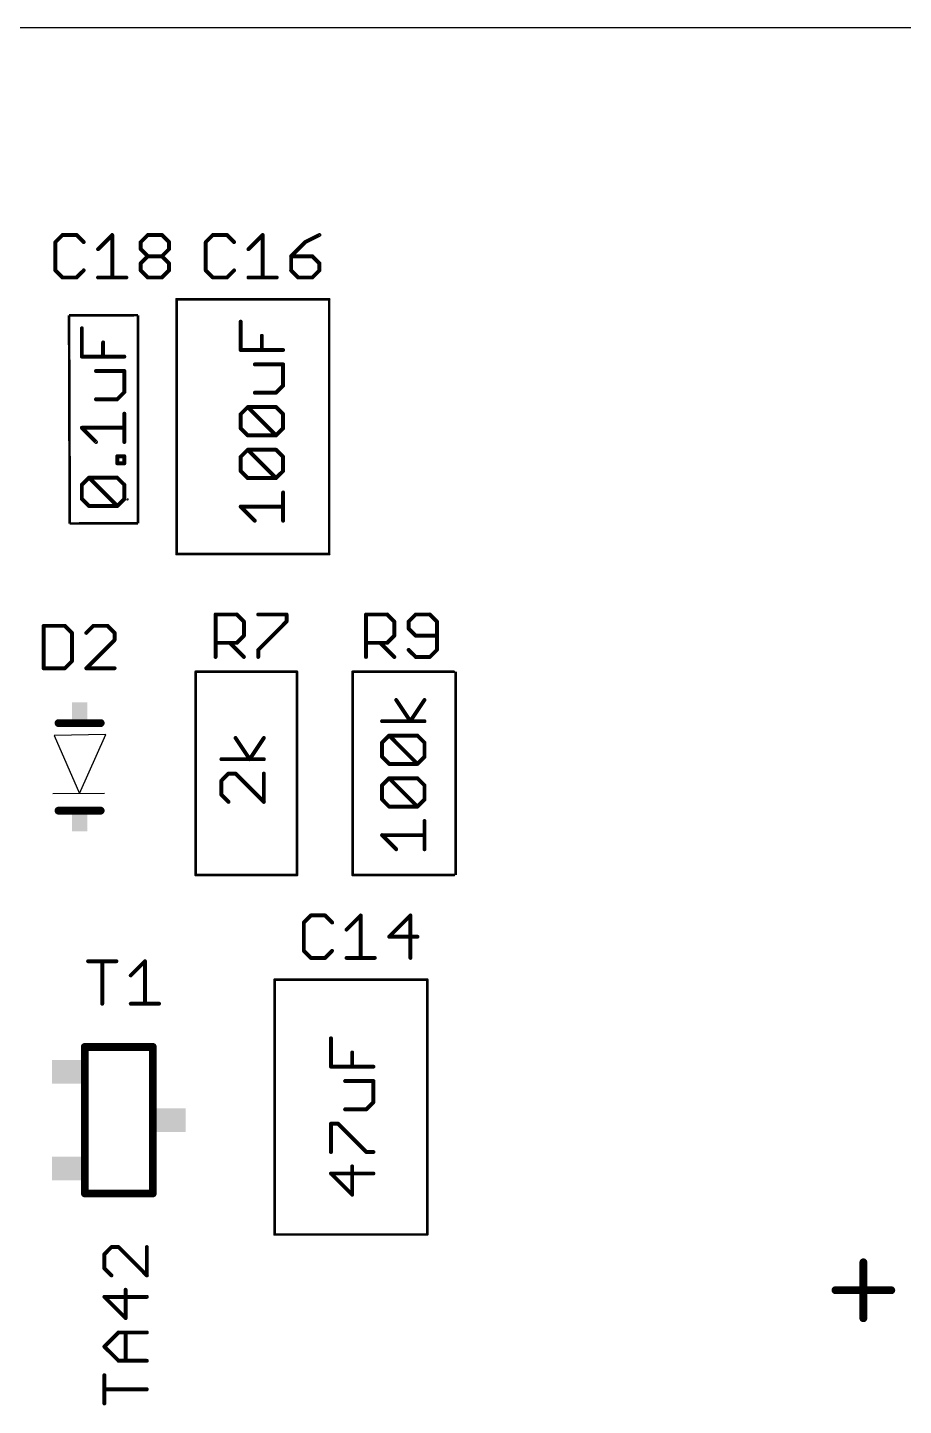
# Model space of a CAD drawing. Extents: x 2 to 123, y -4 to 52.
# Drawn here: x 50.8 to 67.82, y 25.32 to 52.07 of the extents above; entities that cross this region are included whole.
import ezdxf

# ---------------------------------------------------------------- set-up
doc = ezdxf.new("R2010")
doc.units = 0
doc.header["$MEASUREMENT"] = 0
doc.layers.get('0').update_dxf_attribs({"linetype": 'CONTINUOUS'})
for name, color, linetype in [('20', 53, 'CONTINUOUS'), ('25', 253, 'CONTINUOUS'), ('27', 253, 'CONTINUOUS'), ('39', 12, 'CONTINUOUS'), ('51', 253, 'CONTINUOUS')]:
    doc.layers.add(name, color=color, linetype=linetype)

# ---------------------------------------------------------------- blocks, each defined once
blk = doc.blocks.new('RECT')
blk.add_solid([(-0.5, -0.5), (0.5, -0.5), (-0.5, 0.5), (0.5, 0.5)])

msp = doc.modelspace()

# ---------------------------------------------------------------- linework, layer by layer
at = {"linetype": 'Continuous'}
for p, q in [((52.326, 38.349), (51.325, 38.325)), ((51.325, 38.325), (51.811, 37.199)), ((51.811, 37.199), (52.326, 38.349)), ((51.296, 37.204), (52.297, 37.209))]:
    msp.add_line(p, q, dxfattribs=at)
at = {"layer": '20'}
msp.add_line((3.556, 52.07), (92.456, 52.07), dxfattribs=at)
at = {"layer": '25'}
for points, const_width in [([(51.483, 48.043), (51.346, 47.906)], 0.0762), ([(51.346, 47.906), (51.346, 47.356)], 0.0762), ([(51.758, 48.043), (51.483, 48.043)], 0.0762), ([(51.896, 47.906), (51.758, 48.043)], 0.0762), ([(52.175, 47.768), (52.45, 48.043)], 0.0762), ([(52.45, 48.043), (52.45, 47.219)], 0.0762), ([(53.004, 47.906), (53.141, 48.043)], 0.0762), ([(53.004, 47.768), (53.004, 47.906)], 0.0762), ([(53.141, 48.043), (53.416, 48.043)], 0.0762), ([(53.416, 48.043), (53.553, 47.906)], 0.0762), ([(53.553, 47.906), (53.553, 47.768)], 0.0762), ([(54.404, 48.043), (54.267, 47.906)], 0.0762), ([(54.267, 47.906), (54.267, 47.356)], 0.0762), ([(54.679, 48.043), (54.404, 48.043)], 0.0762), ([(54.817, 47.906), (54.679, 48.043)], 0.0762), ([(55.096, 47.768), (55.371, 48.043)], 0.0762), ([(55.371, 48.043), (55.371, 47.219)], 0.0762), ([(56.199, 47.906), (55.925, 47.631)], 0.0762), ([(56.474, 48.043), (56.199, 47.906)], 0.0762), ([(53.141, 47.631), (53.004, 47.768)], 0.0762), ([(53.004, 47.493), (53.141, 47.631)], 0.0762), ([(53.141, 47.631), (53.416, 47.631)], 0.0762), ([(53.553, 47.768), (53.416, 47.631)], 0.0762), ([(53.416, 47.631), (53.553, 47.493)], 0.0762), ([(55.925, 47.631), (55.925, 47.356)], 0.0762), ([(56.337, 47.631), (55.925, 47.631)], 0.0762), ([(56.474, 47.493), (56.337, 47.631)], 0.0762), ([(51.346, 47.356), (51.483, 47.219)], 0.0762), ([(51.758, 47.219), (51.896, 47.356)], 0.0762), ([(53.004, 47.356), (53.004, 47.493)], 0.0762), ([(53.141, 47.219), (53.004, 47.356)], 0.0762), ([(53.553, 47.356), (53.416, 47.219)], 0.0762), ([(53.553, 47.493), (53.553, 47.356)], 0.0762), ([(54.267, 47.356), (54.404, 47.219)], 0.0762), ([(54.679, 47.219), (54.817, 47.356)], 0.0762), ([(55.925, 47.356), (56.062, 47.219)], 0.0762), ([(56.337, 47.219), (56.474, 47.356)], 0.0762), ([(56.474, 47.356), (56.474, 47.493)], 0.0762), ([(51.483, 47.219), (51.758, 47.219)], 0.0762), ([(52.175, 47.219), (52.724, 47.219)], 0.0762), ([(53.416, 47.219), (53.141, 47.219)], 0.0762), ([(54.404, 47.219), (54.679, 47.219)], 0.0762), ([(55.096, 47.219), (55.645, 47.219)], 0.0762), ([(56.062, 47.219), (56.337, 47.219)], 0.0762), ([(54.458, 39.853), (54.458, 40.677)], 0.0762), ([(54.458, 40.677), (54.87, 40.677)], 0.0762), ([(54.87, 40.677), (55.007, 40.54)], 0.0762), ([(55.286, 40.677), (55.836, 40.677)], 0.0762), ([(55.836, 40.677), (55.836, 40.54)], 0.0762), ([(57.379, 39.853), (57.379, 40.677)], 0.0762), ([(57.379, 40.677), (57.791, 40.677)], 0.0762), ([(57.791, 40.677), (57.928, 40.54)], 0.0762), ([(58.345, 40.677), (58.207, 40.54)], 0.0762), ([(58.62, 40.677), (58.345, 40.677)], 0.0762), ([(58.757, 40.54), (58.62, 40.677)], 0.0762), ([(51.118, 40.457), (51.118, 39.633)], 0.0762), ([(51.53, 40.457), (51.118, 40.457)], 0.0762), ([(51.667, 40.32), (51.53, 40.457)], 0.0762), ([(52.084, 40.457), (51.946, 40.32)], 0.0762), ([(52.359, 40.457), (52.084, 40.457)], 0.0762), ([(52.496, 40.32), (52.359, 40.457)], 0.0762), ([(55.007, 40.54), (55.007, 40.265)], 0.0762), ([(55.836, 40.54), (55.286, 39.99)], 0.0762), ([(57.928, 40.54), (57.928, 40.265)], 0.0762), ([(58.207, 40.54), (58.207, 40.402)], 0.0762), ([(58.207, 40.402), (58.345, 40.265)], 0.0762), ([(58.757, 39.99), (58.757, 40.54)], 0.0762), ([(51.667, 39.77), (51.667, 40.32)], 0.0762), ([(51.946, 39.633), (52.496, 40.182)], 0.0762), ([(52.496, 40.182), (52.496, 40.32)], 0.0762), ([(54.87, 40.127), (54.458, 40.127)], 0.0762), ([(54.732, 40.127), (55.007, 39.853)], 0.0762), ([(55.007, 40.265), (54.87, 40.127)], 0.0762), ([(57.791, 40.127), (57.379, 40.127)], 0.0762), ([(57.653, 40.127), (57.928, 39.853)], 0.0762), ([(57.928, 40.265), (57.791, 40.127)], 0.0762), ([(58.345, 40.265), (58.757, 40.265)], 0.0762), ([(55.286, 39.99), (55.286, 39.853)], 0.0762), ([(58.207, 39.99), (58.345, 39.853)], 0.0762), ([(58.345, 39.853), (58.62, 39.853)], 0.0762), ([(58.62, 39.853), (58.757, 39.99)], 0.0762), ([(51.118, 39.633), (51.53, 39.633)], 0.0762), ([(51.53, 39.633), (51.667, 39.77)], 0.0762), ([(52.496, 39.633), (51.946, 39.633)], 0.0762), ([(56.309, 34.835), (56.172, 34.698)], 0.0762), ([(56.584, 34.835), (56.309, 34.835)], 0.0762), ([(56.722, 34.698), (56.584, 34.835)], 0.0762), ([(57.001, 34.56), (57.276, 34.835)], 0.0762), ([(57.276, 34.835), (57.276, 34.011)], 0.0762), ([(58.242, 34.835), (57.83, 34.423)], 0.0762), ([(58.242, 34.011), (58.242, 34.835)], 0.0762), ([(56.172, 34.698), (56.172, 34.148)], 0.0762), ([(57.83, 34.423), (58.379, 34.423)], 0.0762), ([(51.981, 33.946), (52.531, 33.946)], 0.0762), ([(52.256, 33.122), (52.256, 33.946)], 0.0762), ([(52.81, 33.671), (53.085, 33.946)], 0.0762), ([(53.085, 33.946), (53.085, 33.122)], 0.0762), ([(56.172, 34.148), (56.309, 34.011)], 0.0762), ([(56.309, 34.011), (56.584, 34.011)], 0.0762), ([(56.584, 34.011), (56.722, 34.148)], 0.0762), ([(57.001, 34.011), (57.55, 34.011)], 0.0762), ([(52.81, 33.122), (53.359, 33.122)], 0.0762), ([(67.04, 28.102), (67.04, 27.017)], 0.152), ([(66.497, 27.56), (67.582, 27.56)], 0.152)]:
    msp.add_lwpolyline(points, dxfattribs=dict(at, const_width=const_width))
for points, const_width in [([(51.365, 47.906, 1), (51.327, 47.906)], 0.0381), ([(51.333, 47.919, 1), (51.36, 47.892)], 0.0381), ([(51.483, 48.062, 1), (51.483, 48.024)], 0.0381), ([(51.497, 48.03, 1), (51.47, 48.057)], 0.0381), ([(51.772, 48.057, 1), (51.745, 48.03)], 0.0381), ([(51.758, 48.024, 1), (51.758, 48.062)], 0.0381), ([(51.882, 47.892, 1), (51.909, 47.919)], 0.0381), ([(52.469, 48.043, 1), (52.431, 48.043)], 0.0381), ([(52.463, 48.03, 1), (52.436, 48.057)], 0.0381), ([(53.023, 47.906, 1), (52.984, 47.906)], 0.0381), ([(52.99, 47.919, 1), (53.017, 47.892)], 0.0381), ([(53.141, 48.062, 1), (53.141, 48.024)], 0.0381), ([(53.154, 48.03, 1), (53.127, 48.057)], 0.0381), ([(53.429, 48.057, 1), (53.402, 48.03)], 0.0381), ([(53.416, 48.024, 1), (53.416, 48.062)], 0.0381), ([(53.572, 47.906, 1), (53.534, 47.906)], 0.0381), ([(53.54, 47.892, 1), (53.567, 47.919)], 0.0381), ([(54.286, 47.906, 1), (54.248, 47.906)], 0.0381), ([(54.254, 47.919, 1), (54.281, 47.892)], 0.0381), ([(54.404, 48.062, 1), (54.404, 48.024)], 0.0381), ([(54.418, 48.03, 1), (54.391, 48.057)], 0.0381), ([(54.693, 48.057, 1), (54.666, 48.03)], 0.0381), ([(54.679, 48.024, 1), (54.679, 48.062)], 0.0381), ([(54.803, 47.892, 1), (54.83, 47.919)], 0.0381), ([(55.39, 48.043, 1), (55.352, 48.043)], 0.0381), ([(55.384, 48.03, 1), (55.357, 48.057)], 0.0381), ([(56.191, 47.923, 1), (56.208, 47.889)], 0.0381), ([(56.213, 47.892, 1), (56.186, 47.919)], 0.0381), ([(56.483, 48.026, 1), (56.466, 48.06)], 0.0381), ([(52.161, 47.782, 1), (52.188, 47.755)], 0.0381), ([(53.017, 47.782, 1), (52.99, 47.755)], 0.0381), ([(52.984, 47.768, 1), (53.023, 47.768)], 0.0381), ([(53.141, 47.65, 1), (53.141, 47.612)], 0.0381), ([(53.154, 47.617, 1), (53.127, 47.644)], 0.0381), ([(53.127, 47.617, 1), (53.154, 47.644)], 0.0381), ([(53.429, 47.644, 1), (53.402, 47.617)], 0.0381), ([(53.402, 47.644, 1), (53.429, 47.617)], 0.0381), ([(53.416, 47.612, 1), (53.416, 47.65)], 0.0381), ([(53.534, 47.768, 1), (53.572, 47.768)], 0.0381), ([(53.567, 47.755, 1), (53.54, 47.782)], 0.0381), ([(55.082, 47.782, 1), (55.109, 47.755)], 0.0381), ([(55.944, 47.631, 1), (55.906, 47.631)], 0.0381), ([(55.925, 47.65, 1), (55.925, 47.612)], 0.0381), ([(55.911, 47.644, 1), (55.938, 47.617)], 0.0381), ([(56.35, 47.644, 1), (56.323, 47.617)], 0.0381), ([(56.337, 47.612, 1), (56.337, 47.65)], 0.0381), ([(51.36, 47.37, 1), (51.333, 47.343)], 0.0381), ([(51.327, 47.356, 1), (51.365, 47.356)], 0.0381), ([(51.909, 47.343, 1), (51.882, 47.37)], 0.0381), ([(53.023, 47.493, 1), (52.984, 47.493)], 0.0381), ([(52.99, 47.507, 1), (53.017, 47.48)], 0.0381), ([(53.017, 47.37, 1), (52.99, 47.343)], 0.0381), ([(52.984, 47.356, 1), (53.023, 47.356)], 0.0381), ([(53.572, 47.493, 1), (53.534, 47.493)], 0.0381), ([(53.534, 47.356, 1), (53.572, 47.356)], 0.0381), ([(53.54, 47.48, 1), (53.567, 47.507)], 0.0381), ([(53.567, 47.343, 1), (53.54, 47.37)], 0.0381), ([(54.281, 47.37, 1), (54.254, 47.343)], 0.0381), ([(54.248, 47.356, 1), (54.286, 47.356)], 0.0381), ([(54.83, 47.343, 1), (54.803, 47.37)], 0.0381), ([(55.938, 47.37, 1), (55.911, 47.343)], 0.0381), ([(55.906, 47.356, 1), (55.944, 47.356)], 0.0381), ([(56.493, 47.493, 1), (56.455, 47.493)], 0.0381), ([(56.455, 47.356, 1), (56.493, 47.356)], 0.0381), ([(56.461, 47.48, 1), (56.488, 47.507)], 0.0381), ([(56.488, 47.343, 1), (56.461, 47.37)], 0.0381), ([(51.483, 47.238, 1), (51.483, 47.2)], 0.0381), ([(51.47, 47.205, 1), (51.497, 47.232)], 0.0381), ([(51.745, 47.232, 1), (51.772, 47.205)], 0.0381), ([(51.758, 47.2, 1), (51.758, 47.238)], 0.0381), ([(52.175, 47.238, 1), (52.175, 47.2)], 0.0381), ([(52.431, 47.219, 1), (52.469, 47.219)], 0.0381), ([(52.724, 47.2, 1), (52.724, 47.238)], 0.0381), ([(53.141, 47.238, 1), (53.141, 47.2)], 0.0381), ([(53.127, 47.205, 1), (53.154, 47.232)], 0.0381), ([(53.402, 47.232, 1), (53.429, 47.205)], 0.0381), ([(53.416, 47.2, 1), (53.416, 47.238)], 0.0381), ([(54.404, 47.238, 1), (54.404, 47.2)], 0.0381), ([(54.391, 47.205, 1), (54.418, 47.232)], 0.0381), ([(54.666, 47.232, 1), (54.693, 47.205)], 0.0381), ([(54.679, 47.2, 1), (54.679, 47.238)], 0.0381), ([(55.096, 47.238, 1), (55.096, 47.2)], 0.0381), ([(55.352, 47.219, 1), (55.39, 47.219)], 0.0381), ([(55.645, 47.2, 1), (55.645, 47.238)], 0.0381), ([(56.062, 47.238, 1), (56.062, 47.2)], 0.0381), ([(56.048, 47.205, 1), (56.075, 47.232)], 0.0381), ([(56.323, 47.232, 1), (56.35, 47.205)], 0.0381), ([(56.337, 47.2, 1), (56.337, 47.238)], 0.0381), ([(54.477, 40.677, 1), (54.438, 40.677)], 0.0381), ([(54.458, 40.696, 1), (54.458, 40.658)], 0.0381), ([(54.883, 40.691, 1), (54.856, 40.664)], 0.0381), ([(54.87, 40.658, 1), (54.87, 40.696)], 0.0381), ([(55.286, 40.696, 1), (55.286, 40.658)], 0.0381), ([(55.855, 40.677, 1), (55.817, 40.677)], 0.0381), ([(55.836, 40.658, 1), (55.836, 40.696)], 0.0381), ([(57.379, 40.696, 1), (57.379, 40.658)], 0.0381), ([(57.398, 40.677, 1), (57.36, 40.677)], 0.0381), ([(57.804, 40.691, 1), (57.777, 40.664)], 0.0381), ([(57.791, 40.658, 1), (57.791, 40.696)], 0.0381), ([(58.345, 40.696, 1), (58.345, 40.658)], 0.0381), ([(58.358, 40.664, 1), (58.331, 40.691)], 0.0381), ([(58.633, 40.691, 1), (58.606, 40.664)], 0.0381), ([(58.62, 40.658, 1), (58.62, 40.696)], 0.0381), ([(51.137, 40.457, 1), (51.099, 40.457)], 0.0381), ([(51.118, 40.476, 1), (51.118, 40.438)], 0.0381), ([(51.543, 40.471, 1), (51.516, 40.444)], 0.0381), ([(51.53, 40.438, 1), (51.53, 40.476)], 0.0381), ([(52.084, 40.476, 1), (52.084, 40.438)], 0.0381), ([(52.097, 40.444, 1), (52.07, 40.471)], 0.0381), ([(52.372, 40.471, 1), (52.345, 40.444)], 0.0381), ([(52.359, 40.438, 1), (52.359, 40.476)], 0.0381), ([(55.026, 40.54, 1), (54.988, 40.54)], 0.0381), ([(54.994, 40.526, 1), (55.021, 40.553)], 0.0381), ([(55.817, 40.54, 1), (55.855, 40.54)], 0.0381), ([(55.849, 40.526, 1), (55.822, 40.553)], 0.0381), ([(57.947, 40.54, 1), (57.909, 40.54)], 0.0381), ([(57.915, 40.526, 1), (57.942, 40.553)], 0.0381), ([(58.226, 40.54, 1), (58.188, 40.54)], 0.0381), ([(58.194, 40.553, 1), (58.221, 40.526)], 0.0381), ([(58.221, 40.416, 1), (58.194, 40.389)], 0.0381), ([(58.188, 40.402, 1), (58.226, 40.402)], 0.0381), ([(58.776, 40.54, 1), (58.738, 40.54)], 0.0381), ([(58.743, 40.526, 1), (58.77, 40.553)], 0.0381), ([(51.686, 40.32, 1), (51.648, 40.32)], 0.0381), ([(51.654, 40.306, 1), (51.681, 40.333)], 0.0381), ([(51.933, 40.333, 1), (51.96, 40.306)], 0.0381), ([(52.515, 40.32, 1), (52.477, 40.32)], 0.0381), ([(52.477, 40.182, 1), (52.515, 40.182)], 0.0381), ([(52.483, 40.306, 1), (52.509, 40.333)], 0.0381), ([(52.509, 40.169, 1), (52.483, 40.196)], 0.0381), ([(54.458, 40.147, 1), (54.458, 40.108)], 0.0381), ([(54.746, 40.141, 1), (54.719, 40.114)], 0.0381), ([(54.856, 40.141, 1), (54.883, 40.114)], 0.0381), ([(54.87, 40.108, 1), (54.87, 40.147)], 0.0381), ([(54.988, 40.265, 1), (55.026, 40.265)], 0.0381), ([(55.021, 40.251, 1), (54.994, 40.278)], 0.0381), ([(57.379, 40.147, 1), (57.379, 40.108)], 0.0381), ([(57.667, 40.141, 1), (57.64, 40.114)], 0.0381), ([(57.777, 40.141, 1), (57.804, 40.114)], 0.0381), ([(57.791, 40.108, 1), (57.791, 40.147)], 0.0381), ([(57.909, 40.265, 1), (57.947, 40.265)], 0.0381), ([(57.942, 40.251, 1), (57.915, 40.278)], 0.0381), ([(58.345, 40.284, 1), (58.345, 40.246)], 0.0381), ([(58.331, 40.251, 1), (58.358, 40.278)], 0.0381), ([(58.757, 40.246, 1), (58.757, 40.284)], 0.0381), ([(54.438, 39.853, 1), (54.477, 39.853)], 0.0381), ([(54.994, 39.839, 1), (55.021, 39.866)], 0.0381), ([(55.305, 39.99, 1), (55.267, 39.99)], 0.0381), ([(55.273, 40.004, 1), (55.3, 39.977)], 0.0381), ([(55.267, 39.853, 1), (55.305, 39.853)], 0.0381), ([(57.36, 39.853, 1), (57.398, 39.853)], 0.0381), ([(57.915, 39.839, 1), (57.942, 39.866)], 0.0381), ([(58.221, 40.004, 1), (58.194, 39.977)], 0.0381), ([(58.345, 39.872, 1), (58.345, 39.834)], 0.0381), ([(58.331, 39.839, 1), (58.358, 39.866)], 0.0381), ([(58.606, 39.866, 1), (58.633, 39.839)], 0.0381), ([(58.62, 39.834, 1), (58.62, 39.872)], 0.0381), ([(58.738, 39.99, 1), (58.776, 39.99)], 0.0381), ([(58.77, 39.977, 1), (58.743, 40.004)], 0.0381), ([(51.118, 39.652, 1), (51.118, 39.614)], 0.0381), ([(51.099, 39.633, 1), (51.137, 39.633)], 0.0381), ([(51.516, 39.646, 1), (51.543, 39.619)], 0.0381), ([(51.53, 39.614, 1), (51.53, 39.652)], 0.0381), ([(51.648, 39.77, 1), (51.686, 39.77)], 0.0381), ([(51.681, 39.757, 1), (51.654, 39.783)], 0.0381), ([(51.946, 39.652, 1), (51.946, 39.614)], 0.0381), ([(51.933, 39.646, 1), (51.96, 39.619)], 0.0381), ([(52.496, 39.614, 1), (52.496, 39.652)], 0.0381), ([(56.309, 34.854, 1), (56.309, 34.816)], 0.0381), ([(56.323, 34.822, 1), (56.296, 34.849)], 0.0381), ([(56.598, 34.849, 1), (56.571, 34.822)], 0.0381), ([(56.584, 34.816, 1), (56.584, 34.854)], 0.0381), ([(57.295, 34.835, 1), (57.257, 34.835)], 0.0381), ([(57.289, 34.822, 1), (57.262, 34.849)], 0.0381), ([(58.261, 34.835, 1), (58.223, 34.835)], 0.0381), ([(58.255, 34.822, 1), (58.228, 34.849)], 0.0381), ([(56.191, 34.698, 1), (56.153, 34.698)], 0.0381), ([(56.159, 34.711, 1), (56.186, 34.684)], 0.0381), ([(56.708, 34.684, 1), (56.735, 34.711)], 0.0381), ([(56.987, 34.574, 1), (57.014, 34.547)], 0.0381), ([(57.83, 34.442, 1), (57.83, 34.404)], 0.0381), ([(57.816, 34.436, 1), (57.843, 34.409)], 0.0381), ([(58.379, 34.404, 1), (58.379, 34.442)], 0.0381), ([(51.981, 33.965, 1), (51.981, 33.927)], 0.0381), ([(52.275, 33.946, 1), (52.237, 33.946)], 0.0381), ([(52.531, 33.927, 1), (52.531, 33.965)], 0.0381), ([(53.104, 33.946, 1), (53.066, 33.946)], 0.0381), ([(53.098, 33.933, 1), (53.071, 33.96)], 0.0381), ([(56.186, 34.161, 1), (56.159, 34.135)], 0.0381), ([(56.153, 34.148, 1), (56.191, 34.148)], 0.0381), ([(56.309, 34.03, 1), (56.309, 33.992)], 0.0381), ([(56.296, 33.997, 1), (56.323, 34.024)], 0.0381), ([(56.571, 34.024, 1), (56.598, 33.997)], 0.0381), ([(56.584, 33.992, 1), (56.584, 34.03)], 0.0381), ([(56.735, 34.135, 1), (56.708, 34.161)], 0.0381), ([(57.001, 34.03, 1), (57.001, 33.992)], 0.0381), ([(57.257, 34.011, 1), (57.295, 34.011)], 0.0381), ([(57.55, 33.992, 1), (57.55, 34.03)], 0.0381), ([(58.223, 34.011, 1), (58.261, 34.011)], 0.0381), ([(52.796, 33.685, 1), (52.823, 33.658)], 0.0381), ([(52.237, 33.122, 1), (52.275, 33.122)], 0.0381), ([(52.81, 33.141, 1), (52.81, 33.103)], 0.0381), ([(53.066, 33.122, 1), (53.104, 33.122)], 0.0381), ([(53.359, 33.103, 1), (53.359, 33.141)], 0.0381), ([(67.078, 28.102, 1), (67.001, 28.102)], 0.0762), ([(66.497, 27.598, 1), (66.497, 27.522)], 0.0762), ([(67.582, 27.522, 1), (67.582, 27.598)], 0.0762), ([(67.001, 27.017, 1), (67.078, 27.017)], 0.0762)]:
    msp.add_lwpolyline(points, format="xyb", dxfattribs=dict(at, const_width=const_width))
at = {"layer": '27', "const_width": 0.0762}
for points in [[(54.944, 45.811), (54.944, 46.361)], [(51.86, 45.683), (51.86, 46.233)], [(55.356, 45.811), (55.356, 46.086)], [(52.273, 45.683), (52.273, 45.958)], [(55.769, 45.811), (54.944, 45.811)], [(52.685, 45.683), (51.86, 45.683)], [(55.769, 45.532), (55.219, 45.532)], [(55.769, 45.12), (55.769, 45.532)], [(52.685, 45.404), (52.135, 45.404)], [(52.685, 44.992), (52.685, 45.404)], [(52.547, 44.855), (52.685, 44.992)], [(55.219, 44.982), (55.631, 44.982)], [(55.631, 44.982), (55.769, 45.12)], [(52.135, 44.855), (52.547, 44.855)], [(54.944, 44.566), (55.082, 44.703)], [(55.082, 44.703), (55.631, 44.703)], [(55.631, 44.154), (55.082, 44.703)], [(55.631, 44.703), (55.769, 44.566)], [(52.685, 44.026), (52.685, 44.575)], [(54.944, 44.291), (54.944, 44.566)], [(55.769, 44.566), (55.769, 44.291)], [(52.135, 44.026), (51.86, 44.301)], [(51.86, 44.301), (52.685, 44.301)], [(55.082, 44.154), (54.944, 44.291)], [(55.631, 44.154), (55.082, 44.154)], [(55.769, 44.291), (55.631, 44.154)], [(54.944, 43.737), (55.082, 43.875)], [(55.082, 43.875), (55.631, 43.875)], [(55.631, 43.325), (55.082, 43.875)], [(55.631, 43.875), (55.769, 43.737)], [(52.547, 43.611), (52.547, 43.749)], [(52.547, 43.749), (52.685, 43.749)], [(52.685, 43.611), (52.547, 43.611)], [(52.685, 43.749), (52.685, 43.611)], [(54.944, 43.462), (54.944, 43.737)], [(55.769, 43.737), (55.769, 43.462)], [(51.86, 43.195), (51.998, 43.332)], [(51.998, 43.332), (52.547, 43.332)], [(52.547, 42.783), (51.998, 43.332)], [(52.547, 43.332), (52.685, 43.195)], [(55.082, 43.325), (54.944, 43.462)], [(55.631, 43.325), (55.082, 43.325)], [(55.769, 43.462), (55.631, 43.325)], [(51.86, 42.92), (51.86, 43.195)], [(52.685, 43.195), (52.685, 42.92)], [(55.769, 42.496), (55.769, 43.046)], [(51.998, 42.783), (51.86, 42.92)], [(52.547, 42.783), (51.998, 42.783)], [(52.685, 42.92), (52.547, 42.783)], [(55.219, 42.496), (54.944, 42.771)], [(54.944, 42.771), (55.769, 42.771)], [(58.24, 38.606), (57.965, 39.018)], [(58.515, 39.018), (58.24, 38.606)], [(58.515, 38.606), (57.691, 38.606)], [(55.12, 37.868), (54.845, 38.28)], [(55.395, 38.28), (55.12, 37.868)], [(57.691, 38.189), (57.828, 38.327)], [(57.828, 38.327), (58.378, 38.327)], [(58.378, 37.777), (57.828, 38.327)], [(58.378, 38.327), (58.515, 38.189)], [(57.691, 37.914), (57.691, 38.189)], [(58.515, 38.189), (58.515, 37.914)], [(55.395, 37.868), (54.571, 37.868)], [(57.828, 37.777), (57.691, 37.914)], [(58.378, 37.777), (57.828, 37.777)], [(58.515, 37.914), (58.378, 37.777)], [(54.708, 37.589), (54.571, 37.451)], [(54.571, 37.451), (54.571, 37.176)], [(54.845, 37.589), (54.708, 37.589)], [(55.395, 37.039), (54.845, 37.589)], [(55.395, 37.589), (55.395, 37.039)], [(57.691, 37.361), (57.828, 37.498)], [(57.828, 37.498), (58.378, 37.498)], [(58.378, 36.948), (57.828, 37.498)], [(58.378, 37.498), (58.515, 37.361)], [(54.571, 37.176), (54.708, 37.039)], [(57.691, 37.086), (57.691, 37.361)], [(58.515, 37.361), (58.515, 37.086)], [(57.828, 36.948), (57.691, 37.086)], [(58.378, 36.948), (57.828, 36.948)], [(58.515, 37.086), (58.378, 36.948)], [(58.515, 36.12), (58.515, 36.669)], [(57.965, 36.12), (57.691, 36.394)], [(57.691, 36.394), (58.515, 36.394)], [(56.698, 31.9), (56.698, 32.45)], [(57.111, 31.9), (57.111, 32.175)], [(57.523, 31.9), (56.698, 31.9)], [(57.523, 31.621), (56.973, 31.621)], [(57.523, 31.209), (57.523, 31.621)], [(56.973, 31.071), (57.385, 31.071)], [(57.385, 31.071), (57.523, 31.209)], [(56.698, 30.243), (56.698, 30.792)], [(56.698, 30.792), (56.836, 30.792)], [(56.836, 30.792), (57.385, 30.243)], [(57.385, 30.243), (57.523, 30.243)], [(57.111, 29.414), (57.111, 29.964)], [(57.523, 29.826), (56.698, 29.826)], [(56.698, 29.826), (57.111, 29.414)], [(52.435, 28.398), (52.298, 28.26)], [(52.573, 28.398), (52.435, 28.398)], [(53.122, 27.848), (52.573, 28.398)], [(53.122, 28.398), (53.122, 27.848)], [(52.298, 28.26), (52.298, 27.985)], [(52.298, 27.985), (52.435, 27.848)], [(52.71, 27.019), (52.71, 27.569)], [(53.122, 27.431), (52.298, 27.431)], [(52.298, 27.431), (52.71, 27.019)], [(52.298, 26.465), (52.573, 26.74)], [(52.573, 26.74), (53.122, 26.74)], [(52.71, 26.191), (52.71, 26.74)], [(52.573, 26.191), (52.298, 26.465)], [(53.122, 26.191), (52.573, 26.191)], [(52.298, 25.362), (52.298, 25.911)], [(53.122, 25.637), (52.298, 25.637)]]:
    msp.add_lwpolyline(points, dxfattribs=at)
at = {"layer": '27', "const_width": 0.0381}
for points in [[(54.963, 46.361, 1), (54.925, 46.361)], [(51.879, 46.233, 1), (51.841, 46.233)], [(55.375, 46.086, 1), (55.337, 46.086)], [(52.292, 45.958, 1), (52.254, 45.958)], [(54.944, 45.83, 1), (54.944, 45.792)], [(54.925, 45.811, 1), (54.963, 45.811)], [(55.337, 45.811, 1), (55.375, 45.811)], [(55.769, 45.792, 1), (55.769, 45.83)], [(51.86, 45.702, 1), (51.86, 45.664)], [(51.841, 45.683, 1), (51.879, 45.683)], [(52.254, 45.683, 1), (52.292, 45.683)], [(52.685, 45.664, 1), (52.685, 45.702)], [(55.219, 45.551, 1), (55.219, 45.513)], [(55.788, 45.532, 1), (55.75, 45.532)], [(55.769, 45.513, 1), (55.769, 45.551)], [(52.135, 45.423, 1), (52.135, 45.385)], [(52.704, 45.404, 1), (52.666, 45.404)], [(52.685, 45.385, 1), (52.685, 45.423)], [(52.666, 44.992, 1), (52.704, 44.992)], [(52.698, 44.978, 1), (52.671, 45.005)], [(55.219, 45.001, 1), (55.219, 44.963)], [(55.618, 44.996, 1), (55.645, 44.969)], [(55.631, 44.963, 1), (55.631, 45.001)], [(55.75, 45.12, 1), (55.788, 45.12)], [(55.782, 45.106, 1), (55.755, 45.133)], [(52.135, 44.874, 1), (52.135, 44.835)], [(52.534, 44.868, 1), (52.561, 44.841)], [(52.547, 44.835, 1), (52.547, 44.874)], [(55.095, 44.717, 1), (55.068, 44.69)], [(55.082, 44.722, 1), (55.082, 44.684)], [(55.095, 44.69, 1), (55.068, 44.717)], [(55.645, 44.717, 1), (55.618, 44.69)], [(55.631, 44.684, 1), (55.631, 44.722)], [(52.704, 44.575, 1), (52.666, 44.575)], [(54.963, 44.566, 1), (54.925, 44.566)], [(54.931, 44.579, 1), (54.958, 44.552)], [(55.788, 44.566, 1), (55.75, 44.566)], [(55.755, 44.552, 1), (55.782, 44.579)], [(51.874, 44.314, 1), (51.847, 44.287)], [(51.86, 44.32, 1), (51.86, 44.282)], [(52.685, 44.282, 1), (52.685, 44.32)], [(54.958, 44.305, 1), (54.931, 44.278)], [(54.925, 44.291, 1), (54.963, 44.291)], [(55.082, 44.173, 1), (55.082, 44.135)], [(55.068, 44.14, 1), (55.095, 44.167)], [(55.618, 44.167, 1), (55.645, 44.14)], [(55.618, 44.14, 1), (55.645, 44.167)], [(55.631, 44.135, 1), (55.631, 44.173)], [(55.75, 44.291, 1), (55.788, 44.291)], [(55.782, 44.278, 1), (55.755, 44.305)], [(52.122, 44.012, 1), (52.149, 44.039)], [(52.666, 44.026, 1), (52.704, 44.026)], [(55.082, 43.894, 1), (55.082, 43.856)], [(55.095, 43.888, 1), (55.068, 43.861)], [(55.095, 43.861, 1), (55.068, 43.888)], [(55.645, 43.888, 1), (55.618, 43.861)], [(55.631, 43.856, 1), (55.631, 43.894)], [(52.566, 43.749, 1), (52.528, 43.749)], [(52.547, 43.768, 1), (52.547, 43.73)], [(52.547, 43.631, 1), (52.547, 43.592)], [(52.528, 43.611, 1), (52.566, 43.611)], [(52.704, 43.749, 1), (52.666, 43.749)], [(52.666, 43.611, 1), (52.704, 43.611)], [(52.685, 43.73, 1), (52.685, 43.768)], [(52.685, 43.592, 1), (52.685, 43.631)], [(54.963, 43.737, 1), (54.925, 43.737)], [(54.931, 43.751, 1), (54.958, 43.724)], [(55.788, 43.737, 1), (55.75, 43.737)], [(55.755, 43.724, 1), (55.782, 43.751)], [(51.998, 43.351, 1), (51.998, 43.313)], [(52.011, 43.346, 1), (51.984, 43.319)], [(52.011, 43.319, 1), (51.984, 43.346)], [(52.561, 43.346, 1), (52.534, 43.319)], [(52.547, 43.313, 1), (52.547, 43.351)], [(54.958, 43.476, 1), (54.931, 43.449)], [(54.925, 43.462, 1), (54.963, 43.462)], [(55.082, 43.344, 1), (55.082, 43.306)], [(55.068, 43.311, 1), (55.095, 43.338)], [(55.618, 43.338, 1), (55.645, 43.311)], [(55.618, 43.311, 1), (55.645, 43.338)], [(55.631, 43.306, 1), (55.631, 43.344)], [(55.75, 43.462, 1), (55.788, 43.462)], [(55.782, 43.449, 1), (55.755, 43.476)], [(51.879, 43.195, 1), (51.841, 43.195)], [(51.847, 43.208, 1), (51.874, 43.182)], [(52.704, 43.195, 1), (52.666, 43.195)], [(52.671, 43.182, 1), (52.698, 43.208)], [(55.788, 43.046, 1), (55.75, 43.046)], [(51.874, 42.934, 1), (51.847, 42.907)], [(51.841, 42.92, 1), (51.879, 42.92)], [(51.998, 42.802, 1), (51.998, 42.764)], [(51.984, 42.769, 1), (52.011, 42.796)], [(52.534, 42.796, 1), (52.561, 42.769)], [(52.534, 42.769, 1), (52.561, 42.796)], [(52.547, 42.764, 1), (52.547, 42.802)], [(52.666, 42.92, 1), (52.704, 42.92)], [(52.698, 42.907, 1), (52.671, 42.934)], [(54.958, 42.785, 1), (54.931, 42.758)], [(54.944, 42.79, 1), (54.944, 42.752)], [(55.769, 42.752, 1), (55.769, 42.79)], [(55.206, 42.483, 1), (55.232, 42.51)], [(55.75, 42.496, 1), (55.788, 42.496)], [(57.981, 39.028, 1), (57.95, 39.007)], [(58.531, 39.007, 1), (58.499, 39.028)], [(57.691, 38.625, 1), (57.691, 38.587)], [(58.224, 38.616, 1), (58.256, 38.595)], [(58.224, 38.595, 1), (58.256, 38.616)], [(58.515, 38.587, 1), (58.515, 38.625)], [(54.861, 38.291, 1), (54.83, 38.269)], [(55.411, 38.269, 1), (55.379, 38.291)], [(57.828, 38.346, 1), (57.828, 38.308)], [(57.841, 38.34, 1), (57.814, 38.313)], [(57.841, 38.313, 1), (57.814, 38.34)], [(58.391, 38.34, 1), (58.364, 38.313)], [(58.378, 38.308, 1), (58.378, 38.346)], [(57.71, 38.189, 1), (57.671, 38.189)], [(57.677, 38.203, 1), (57.704, 38.176)], [(58.534, 38.189, 1), (58.496, 38.189)], [(58.502, 38.176, 1), (58.529, 38.203)], [(54.571, 37.887, 1), (54.571, 37.849)], [(55.104, 37.878, 1), (55.136, 37.857)], [(55.104, 37.857, 1), (55.136, 37.878)], [(55.395, 37.849, 1), (55.395, 37.887)], [(57.704, 37.928, 1), (57.677, 37.901)], [(57.671, 37.914, 1), (57.71, 37.914)], [(57.828, 37.796, 1), (57.828, 37.758)], [(57.814, 37.763, 1), (57.841, 37.79)], [(58.364, 37.79, 1), (58.391, 37.763)], [(58.364, 37.763, 1), (58.391, 37.79)], [(58.378, 37.758, 1), (58.378, 37.796)], [(58.496, 37.914, 1), (58.534, 37.914)], [(58.529, 37.901, 1), (58.502, 37.928)], [(54.59, 37.451, 1), (54.552, 37.451)], [(54.557, 37.465, 1), (54.584, 37.438)], [(54.708, 37.608, 1), (54.708, 37.57)], [(54.722, 37.575, 1), (54.695, 37.602)], [(54.859, 37.602, 1), (54.832, 37.575)], [(54.845, 37.57, 1), (54.845, 37.608)], [(55.414, 37.589, 1), (55.376, 37.589)], [(57.828, 37.517, 1), (57.828, 37.479)], [(57.841, 37.511, 1), (57.814, 37.484)], [(57.841, 37.484, 1), (57.814, 37.511)], [(58.391, 37.511, 1), (58.364, 37.484)], [(58.378, 37.479, 1), (58.378, 37.517)], [(54.552, 37.176, 1), (54.59, 37.176)], [(54.584, 37.19, 1), (54.557, 37.163)], [(57.71, 37.361, 1), (57.671, 37.361)], [(57.677, 37.374, 1), (57.704, 37.347)], [(58.534, 37.361, 1), (58.496, 37.361)], [(58.502, 37.347, 1), (58.529, 37.374)], [(54.695, 37.026, 1), (54.722, 37.053)], [(55.376, 37.039, 1), (55.414, 37.039)], [(55.382, 37.026, 1), (55.409, 37.053)], [(57.704, 37.099, 1), (57.677, 37.072)], [(57.671, 37.086, 1), (57.71, 37.086)], [(57.828, 36.967, 1), (57.828, 36.929)], [(57.814, 36.935, 1), (57.841, 36.962)], [(58.364, 36.962, 1), (58.391, 36.935)], [(58.364, 36.935, 1), (58.391, 36.962)], [(58.378, 36.929, 1), (58.378, 36.967)], [(58.496, 37.086, 1), (58.534, 37.086)], [(58.529, 37.072, 1), (58.502, 37.099)], [(58.534, 36.669, 1), (58.496, 36.669)], [(57.704, 36.408, 1), (57.677, 36.381)], [(57.691, 36.413, 1), (57.691, 36.375)], [(58.515, 36.375, 1), (58.515, 36.413)], [(57.952, 36.106, 1), (57.979, 36.133)], [(58.496, 36.12, 1), (58.534, 36.12)], [(56.717, 32.45, 1), (56.679, 32.45)], [(57.13, 32.175, 1), (57.092, 32.175)], [(56.698, 31.919, 1), (56.698, 31.881)], [(56.679, 31.9, 1), (56.717, 31.9)], [(57.092, 31.9, 1), (57.13, 31.9)], [(57.523, 31.881, 1), (57.523, 31.919)], [(56.973, 31.64, 1), (56.973, 31.602)], [(57.542, 31.621, 1), (57.504, 31.621)], [(57.523, 31.602, 1), (57.523, 31.64)], [(56.973, 31.09, 1), (56.973, 31.052)], [(57.372, 31.085, 1), (57.399, 31.058)], [(57.385, 31.052, 1), (57.385, 31.09)], [(57.504, 31.209, 1), (57.542, 31.209)], [(57.536, 31.195, 1), (57.509, 31.222)], [(56.717, 30.792, 1), (56.679, 30.792)], [(56.698, 30.811, 1), (56.698, 30.773)], [(56.849, 30.806, 1), (56.822, 30.779)], [(56.836, 30.773, 1), (56.836, 30.811)], [(56.679, 30.243, 1), (56.717, 30.243)], [(57.385, 30.262, 1), (57.385, 30.224)], [(57.372, 30.229, 1), (57.399, 30.256)], [(57.523, 30.224, 1), (57.523, 30.262)], [(57.13, 29.964, 1), (57.092, 29.964)], [(56.698, 29.845, 1), (56.698, 29.807)], [(56.712, 29.84, 1), (56.685, 29.813)], [(57.523, 29.807, 1), (57.523, 29.845)], [(57.092, 29.414, 1), (57.13, 29.414)], [(57.097, 29.401, 1), (57.124, 29.427)], [(52.435, 28.417, 1), (52.435, 28.378)], [(52.449, 28.384, 1), (52.422, 28.411)], [(52.586, 28.411, 1), (52.559, 28.384)], [(52.573, 28.378, 1), (52.573, 28.417)], [(53.142, 28.398, 1), (53.103, 28.398)], [(52.317, 28.26, 1), (52.279, 28.26)], [(52.284, 28.274, 1), (52.311, 28.247)], [(52.311, 27.999, 1), (52.284, 27.972)], [(52.279, 27.985, 1), (52.317, 27.985)], [(52.422, 27.834, 1), (52.449, 27.861)], [(53.103, 27.848, 1), (53.142, 27.848)], [(53.109, 27.834, 1), (53.136, 27.861)], [(52.729, 27.569, 1), (52.691, 27.569)], [(52.298, 27.451, 1), (52.298, 27.412)], [(52.311, 27.445, 1), (52.284, 27.418)], [(53.122, 27.412, 1), (53.122, 27.451)], [(52.691, 27.019, 1), (52.729, 27.019)], [(52.697, 27.006, 1), (52.724, 27.033)], [(52.573, 26.759, 1), (52.573, 26.721)], [(52.586, 26.727, 1), (52.559, 26.754)], [(52.729, 26.74, 1), (52.691, 26.74)], [(53.122, 26.721, 1), (53.122, 26.759)], [(52.311, 26.479, 1), (52.284, 26.452)], [(52.284, 26.479, 1), (52.311, 26.452)], [(52.573, 26.209, 1), (52.573, 26.171)], [(52.559, 26.177, 1), (52.586, 26.204)], [(53.122, 26.171, 1), (53.122, 26.209)], [(52.317, 25.911, 1), (52.279, 25.911)], [(52.691, 26.191, 1), (52.729, 26.191)], [(52.298, 25.656, 1), (52.298, 25.617)], [(53.122, 25.617, 1), (53.122, 25.656)], [(52.279, 25.362, 1), (52.317, 25.362)]]:
    msp.add_lwpolyline(points, format="xyb", dxfattribs=at)
at = {"layer": '39', "const_width": 0.0508}
for points in [[(53.699, 41.85), (53.699, 46.796)], [(53.699, 46.796), (56.664, 46.796)], [(56.664, 46.796), (56.664, 41.85)], [(51.611, 46.482), (52.952, 46.487)], [(51.625, 42.443), (51.611, 46.482)], [(52.952, 46.487), (52.952, 42.448)], [(52.952, 42.448), (51.625, 42.443)], [(56.664, 41.85), (53.699, 41.85)], [(54.072, 35.619), (54.072, 39.565)], [(54.072, 39.565), (56.038, 39.565)], [(56.038, 39.565), (56.038, 35.619)], [(57.12, 35.619), (57.12, 39.565)], [(57.12, 39.565), (59.086, 39.565)], [(59.12, 39.565), (59.12, 35.619)], [(56.038, 35.619), (54.072, 35.619)], [(59.086, 35.619), (57.12, 35.619)], [(55.603, 28.642), (55.603, 33.588)], [(55.603, 33.588), (58.569, 33.588)], [(58.569, 33.588), (58.569, 28.642)], [(58.569, 28.642), (55.603, 28.642)]]:
    msp.add_lwpolyline(points, dxfattribs=at)
at = {"layer": '39', "const_width": 0.0254}
for points in [[(53.711, 46.796, 1), (53.686, 46.796)], [(53.699, 46.809, 1), (53.699, 46.783)], [(56.677, 46.796, 1), (56.652, 46.796)], [(56.664, 46.783, 1), (56.664, 46.809)], [(52.731, 42.913, 1), (52.756, 42.913)], [(52.743, 42.901, 1), (52.743, 42.926)], [(53.699, 41.863, 1), (53.699, 41.837)], [(53.686, 41.85, 1), (53.711, 41.85)], [(56.652, 41.85, 1), (56.677, 41.85)], [(56.664, 41.837, 1), (56.664, 41.863)], [(54.084, 39.565, 1), (54.059, 39.565)], [(54.072, 39.578, 1), (54.072, 39.552)], [(56.05, 39.565, 1), (56.025, 39.565)], [(56.038, 39.552, 1), (56.038, 39.578)], [(57.132, 39.565, 1), (57.107, 39.565)], [(57.12, 39.578, 1), (57.12, 39.552)], [(59.098, 39.565, 1), (59.073, 39.565)], [(59.086, 39.552, 1), (59.086, 39.578)], [(54.072, 35.632, 1), (54.072, 35.606)], [(54.059, 35.619, 1), (54.084, 35.619)], [(56.025, 35.619, 1), (56.05, 35.619)], [(56.038, 35.606, 1), (56.038, 35.632)], [(57.12, 35.632, 1), (57.12, 35.606)], [(57.107, 35.619, 1), (57.132, 35.619)], [(59.073, 35.619, 1), (59.098, 35.619)], [(59.086, 35.606, 1), (59.086, 35.632)], [(55.616, 33.588, 1), (55.591, 33.588)], [(55.603, 33.601, 1), (55.603, 33.575)], [(58.582, 33.588, 1), (58.557, 33.588)], [(58.569, 33.575, 1), (58.569, 33.601)], [(55.603, 28.655, 1), (55.603, 28.629)], [(55.591, 28.642, 1), (55.616, 28.642)], [(58.557, 28.642, 1), (58.582, 28.642)], [(58.569, 28.629, 1), (58.569, 28.655)]]:
    msp.add_lwpolyline(points, format="xyb", dxfattribs=at)
at = {"layer": '51', "const_width": 0.152}
for points in [[(52.226, 38.569), (51.406, 38.569)], [(52.226, 36.869), (51.406, 36.869)], [(51.918, 29.439), (51.918, 32.283)], [(51.918, 32.283), (53.238, 32.283)], [(53.238, 32.283), (53.238, 29.439)], [(53.238, 29.439), (51.918, 29.439)]]:
    msp.add_lwpolyline(points, dxfattribs=at)
at = {"layer": '51', "const_width": 0.0762}
for points in [[(51.406, 38.607, 1), (51.406, 38.531)], [(52.226, 38.531, 1), (52.226, 38.607)], [(51.406, 36.907, 1), (51.406, 36.831)], [(52.226, 36.831, 1), (52.226, 36.907)], [(51.956, 32.283, 1), (51.88, 32.283)], [(51.918, 32.322, 1), (51.918, 32.245)], [(53.276, 32.283, 1), (53.2, 32.283)], [(53.238, 32.245, 1), (53.238, 32.322)], [(51.918, 29.477, 1), (51.918, 29.401)], [(51.88, 29.439, 1), (51.956, 29.439)], [(53.2, 29.439, 1), (53.276, 29.439)], [(53.238, 29.401, 1), (53.238, 29.477)]]:
    msp.add_lwpolyline(points, format="xyb", dxfattribs=at)

# ---------------------------------------------------------------- block references
at = {"layer": '51'}
for p, xscale, yscale, rotation in [((51.816, 38.769), 0.4, 0.3, 90), ((51.816, 36.669), 0.4, 0.3, 90), ((51.575, 31.801), 0.4572, 0.5842, 270), ((53.581, 30.861), 0.4572, 0.5842, 270), ((51.575, 29.921), 0.4572, 0.5842, 270)]:
    msp.add_blockref('RECT', p, dxfattribs=dict(at, xscale=xscale, yscale=yscale, rotation=rotation))

doc.saveas('drawing.dxf')
